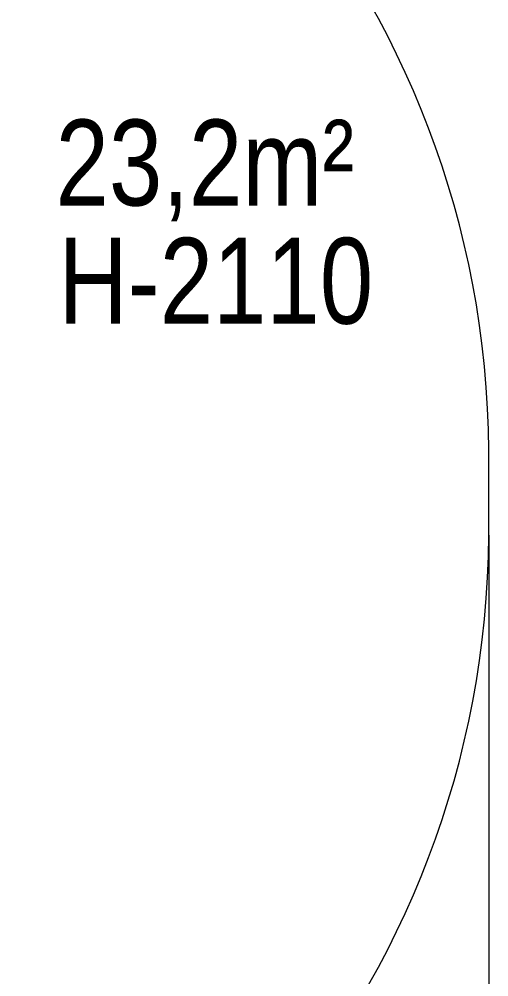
# Model space of a CAD drawing. Header units: millimetres. Extents: x -3308 to 2964, y -3155 to 3173.
# Drawn here: x 1597 to 2964, y -1015 to 1772 of the extents above; entities that cross this region are included whole.
import ezdxf

# ---------------------------------------------------------------- set-up
doc = ezdxf.new("R2010")
doc.units = ezdxf.units.MM
for name, color, linetype in [('DIKOM_ЗОНА', 90, 'Continuous'), ('DIKOM_РАЗМЕР_ЗОНА', 7, 'Continuous'), ('DIKOM_РАЗМЕР_ОБЪЕКТА', 7, 'Continuous')]:
    doc.layers.add(name, color=color, linetype=linetype)
doc.styles.add('style1', font='arialbd.ttf', dxfattribs={"width": 0.8})
doc.dimstyles.new('1-50', dxfattribs={"dimtxt": 300, "dimasz": 200, "dimexe": 100, "dimexo": 0, "dimgap": 100, "dimtad": 1, "dimtxsty": 'style1', "dimcen": 200, "dimclrd": 7, "dimclre": 7, "dimclrt": 7, "dimadec": 1, "dimazin": 2, "dimtfac": 1, "dimtmove": 0, "dimatfit": 2, "dimfxl": 0, "dimlwd": 25, "dimlwe": 18, "dimarcsym": 0})

# ---------------------------------------------------------------- blocks, each defined once
blk = doc.blocks.new('*D3')
at = {"layer": 'Defpoints', "color": 0, "transparency": 16777216}
for p in [(-2475.1, 396.5), (2964.2, 270.5), (2964.2, -3054.5)]:
    blk.add_point(p, dxfattribs=at)
at = {"layer": 'DIKOM_РАЗМЕР_ЗОНА', "color": 7, "lineweight": 18, "transparency": 16777216}
for p, q in [((-2475.1, 396.5), (-2475.1, -3154.5)), ((2964.2, 270.5), (2964.2, -3154.5))]:
    blk.add_line(p, q, dxfattribs=at)
at = {"layer": 'DIKOM_РАЗМЕР_ЗОНА', "color": 7, "lineweight": 25, "transparency": 16777216}
blk.add_line((-2275.1, -3054.5), (2764.2, -3054.5), dxfattribs=at)
at = {"layer": 'DIKOM_РАЗМЕР_ЗОНА', "color": 7, "transparency": 16777216}
for points in [[(-2275.1, -3021.2), (-2275.1, -3087.9), (-2475.1, -3054.5)], [(2764.2, -3021.2), (2764.2, -3087.9), (2964.2, -3054.5)]]:
    blk.add_solid(points, dxfattribs=at)
at = {"layer": 'DIKOM_РАЗМЕР_ЗОНА', "color": 7, "transparency": 16777216, "insert": (244.6, -2775.8), "char_height": 300, "attachment_point": 5, "style": 'style1'}
blk.add_mtext('{\\fArial|b0|i0|c204|p34;\\H1.16667x;5440}', dxfattribs=at)

msp = doc.modelspace()

# ---------------------------------------------------------------- linework, layer by layer
at = {"layer": 'DIKOM_ЗОНА', "color": 3, "lineweight": 15}
msp.add_lwpolyline([(693.692, -2363.404, 0.36790019), (2964.216, 270.488), (2964.216, 516.8, 0.36790019), (693.692, 3150.693, 0.06874239), (35.058, 3150.693, 0.29958044), (-2457.405, 582.584, 0.09387458), (-2457.817, 210.366, 0.30023222), (35.058, -2363.404, 0.06874239)], format="xyb", close=True, dxfattribs=at)

# ---------------------------------------------------------------- texts
at = {"layer": 'DIKOM_РАЗМЕР_ОБЪЕКТА', "char_height": 250, "width": 1374.03842, "attachment_point": 1, "style": 'style1'}
for s, insert in [('{\\fArial|b0|i0|c204|p34;23,2m²}', (1702.943, 1479.887)), ('{\\fArial|b0|i0|c204|p34;H-2110}', (1711.302, 1135.977))]:
    msp.add_mtext(s, dxfattribs=dict(at, insert=insert))

# ---------------------------------------------------------------- dimensions: what is measured, and where the dimension line sits
at = {"layer": 'DIKOM_РАЗМЕР_ЗОНА'}
dim = msp.add_linear_dim(base=(2964.216, -3054.544), p1=(-2475.082, 396.495), p2=(2964.216, 270.488), text='{\\fArial|b0|i0|c204|p34;\\H1.16667x;5440}', dimstyle='1-50', dxfattribs=at)
dim.commit()
dim.dimension.update_dxf_attribs({"geometry": '*D3', "text_midpoint": (244.567, -3054.544), "dimtype": 160})

doc.saveas('drawing.dxf')
